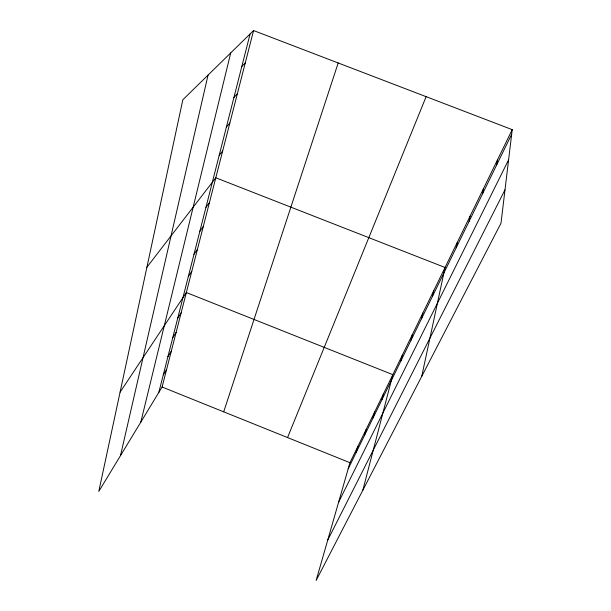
<?xml version="1.0" encoding="UTF-8"?>
<svg xmlns="http://www.w3.org/2000/svg" width="611" height="611" viewBox="0 0 611 611"><rect width="100%" height="100%" fill="white"/><g stroke="black" fill="none" stroke-linecap="round" stroke-linejoin="round"><path stroke-width="0.92" d="M512.217 129.654L500.997 223.198L316.147 580.45L349.943 462.695L512.217 129.654L253.573 30.55L182.849 99.746L98.783 491.443L162.098 387.015L253.573 30.55M496.758 164.749L497.461 159.929M482.583 193.771L483.416 188.753M469.072 221.419L470.035 216.233M456.188 247.783L457.257 242.445M421.727 376.399L445.06 267.488L215.79 177.778L146.9 267.244M432.466 296.335L433.726 290.744M120.482 455.653L208.053 75.092M421.529 318.721L422.865 313.031M140.805 422.14L230.721 52.913M411.035 340.19L412.448 334.408M400.969 360.788L402.45 354.938M158.807 392.453L250.098 33.956M362.835 490.213L392.842 374.658L186.347 292.539L120.1 392.14M382.012 399.594L383.601 393.614M373.069 417.886L374.711 411.867M364.469 435.498L366.149 429.434M356.175 452.461L357.901 446.366M223.695 411.829L338.189 62.971M287.56 437.56L426.127 96.668M348.186 468.82L511.667 134.244M338.586 502.265L508.596 159.822M327.74 540.055L504.999 189.8M163.282 374.864L166.604 369.479M167.926 356.633L171.263 351.302M172.745 337.707L176.105 332.445M177.748 318.064L181.131 312.87M188.356 276.416L191.77 271.399M193.977 254.321L197.414 249.41M199.843 231.309L203.287 226.513M205.945 207.312L209.405 202.661M219.189 155.331L222.664 150.993M226.368 127.111L229.858 122.971M233.898 97.546L237.389 93.628M241.796 66.53L245.286 62.857M162.098 387.015L349.943 462.695"/></g></svg>
